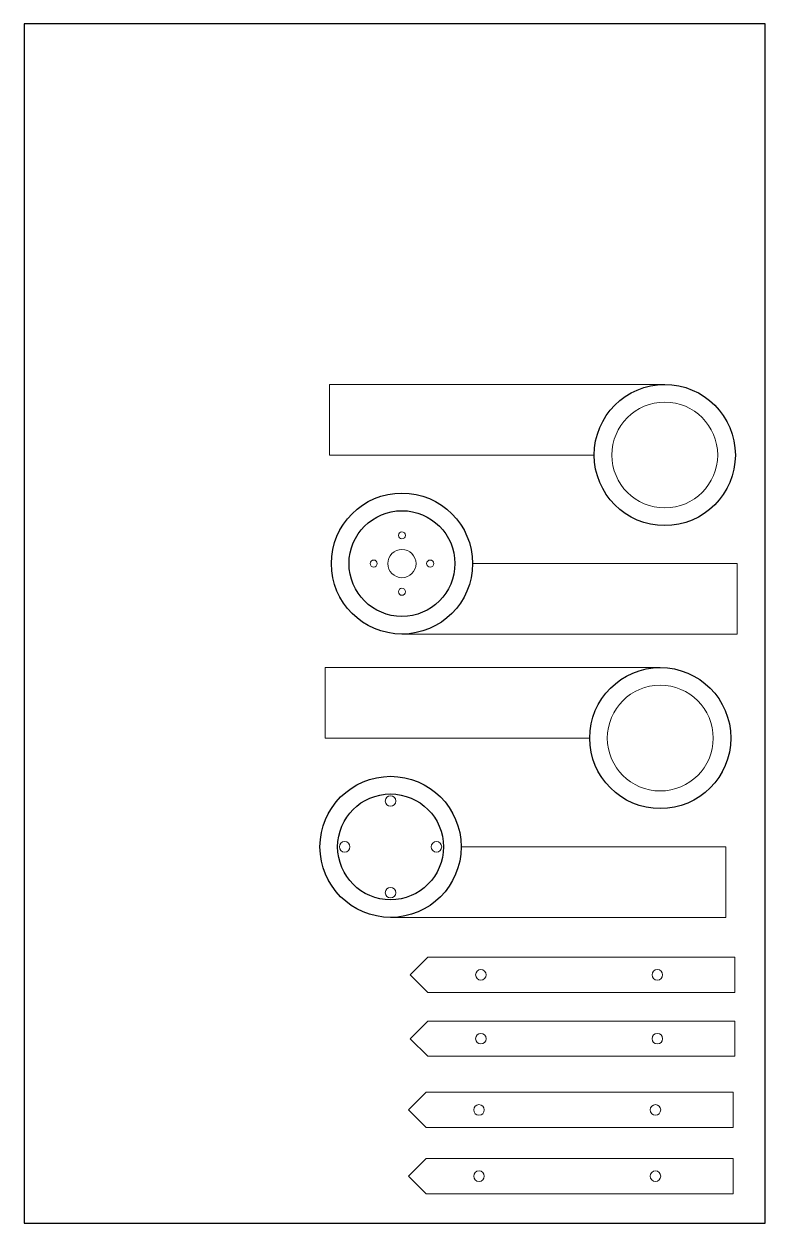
# Model space of a CAD drawing. Header units: millimetres. Extents: x 0 to 210, y 0 to 340.
import ezdxf

# ---------------------------------------------------------------- set-up
doc = ezdxf.new("R2010")
doc.units = ezdxf.units.MM

# ---------------------------------------------------------------- blocks, each defined once
blk = doc.blocks.new('alpha bis')
at = {"color": 7, "linetype": 'Continuous', "lineweight": 15}
for p, q in [((62, 28.1), (-12.99, 28.1)), ((62, 28.1), (62, 8.1)), ((62, 8.1), (-32.99, 8.1))]:
    blk.add_line(p, q, dxfattribs=at)
at = {"color": 7, "linetype": 'Continuous'}
for radius in [20, 15]:
    blk.add_circle((-32.99, 28.1), radius, dxfattribs=at)
at = {"color": 7, "linetype": 'Continuous', "lineweight": 15}
for centre in [(-32.99, 41.1), (-45.99, 28.1), (-19.99, 28.1), (-32.99, 15.1)]:
    blk.add_circle(centre, 1.5, dxfattribs=at)
blk.add_arc((-32.99, 28.1), 20, 0, 270, dxfattribs=at)
blk = doc.blocks.new('alpha')
at = {"color": 7, "linetype": 'Continuous', "lineweight": 15}
for p, q in [((62, 28.1), (-12.99, 28.1)), ((62, 28.1), (62, 8.1)), ((62, 8.1), (-32.99, 8.1))]:
    blk.add_line(p, q, dxfattribs=at)
at = {"color": 7, "linetype": 'Continuous'}
for radius in [20, 15]:
    blk.add_circle((-32.99, 28.1), radius, dxfattribs=at)
at = {"color": 7, "linetype": 'Continuous', "lineweight": 15}
for centre, radius in [((-32.99, 36.1), 1), ((-32.99, 28.1), 4), ((-40.99, 28.1), 1), ((-24.99, 28.1), 1), ((-32.99, 20.1), 1)]:
    blk.add_circle(centre, radius, dxfattribs=at)
blk.add_arc((-32.99, 28.1), 20, 0, 270, dxfattribs=at)
blk = doc.blocks.new('beta')
at = {"color": 7, "linetype": 'Continuous', "lineweight": 15}
for p, q in [((-51.78, 23.79), (43.21, 23.79)), ((-51.78, 3.79), (-51.78, 23.79)), ((-51.78, 3.79), (23.21, 3.79))]:
    blk.add_line(p, q, dxfattribs=at)
at = {"color": 7, "linetype": 'Continuous'}
blk.add_circle((43.21, 3.79), 20, dxfattribs=at)
at = {"color": 7, "linetype": 'Continuous', "lineweight": 15}
blk.add_circle((43.21, 3.79), 15, dxfattribs=at)
blk.add_arc((43.21, 3.79), 20, 180, 90, dxfattribs=at)
blk = doc.blocks.new('Pièce2')
at = {"color": 7, "linetype": 'Continuous', "lineweight": 15}
for p, q in [((-46, 0), (-41, 5)), ((46, 5), (-41, 5)), ((46, -5), (46, 5)), ((-41, -5), (-46, 0)), ((-41, -5), (46, -5))]:
    blk.add_line(p, q, dxfattribs=at)
for centre in [(-26, 0), (24, 0)]:
    blk.add_circle(centre, 1.5, dxfattribs=at)

msp = doc.modelspace()

# ---------------------------------------------------------------- linework, layer by layer
msp.add_lwpolyline([(210.01, 0.01), (210.01, 340.01), (0.01, 340.01), (0.01, 0.01)], close=True)

# ---------------------------------------------------------------- block references
for name, p in [('beta', (138.39, 213.99)), ('alpha', (140.11, 158.9)), ('beta', (137.11, 133.72)), ('alpha bis', (136.88, 78.57)), ('Pièce2', (155.49, 70.37)), ('Pièce2', (155.49, 52.28)), ('Pièce2', (154.95, 32.07)), ('Pièce2', (154.96, 13.29))]:
    msp.add_blockref(name, p)

doc.saveas('drawing.dxf')
